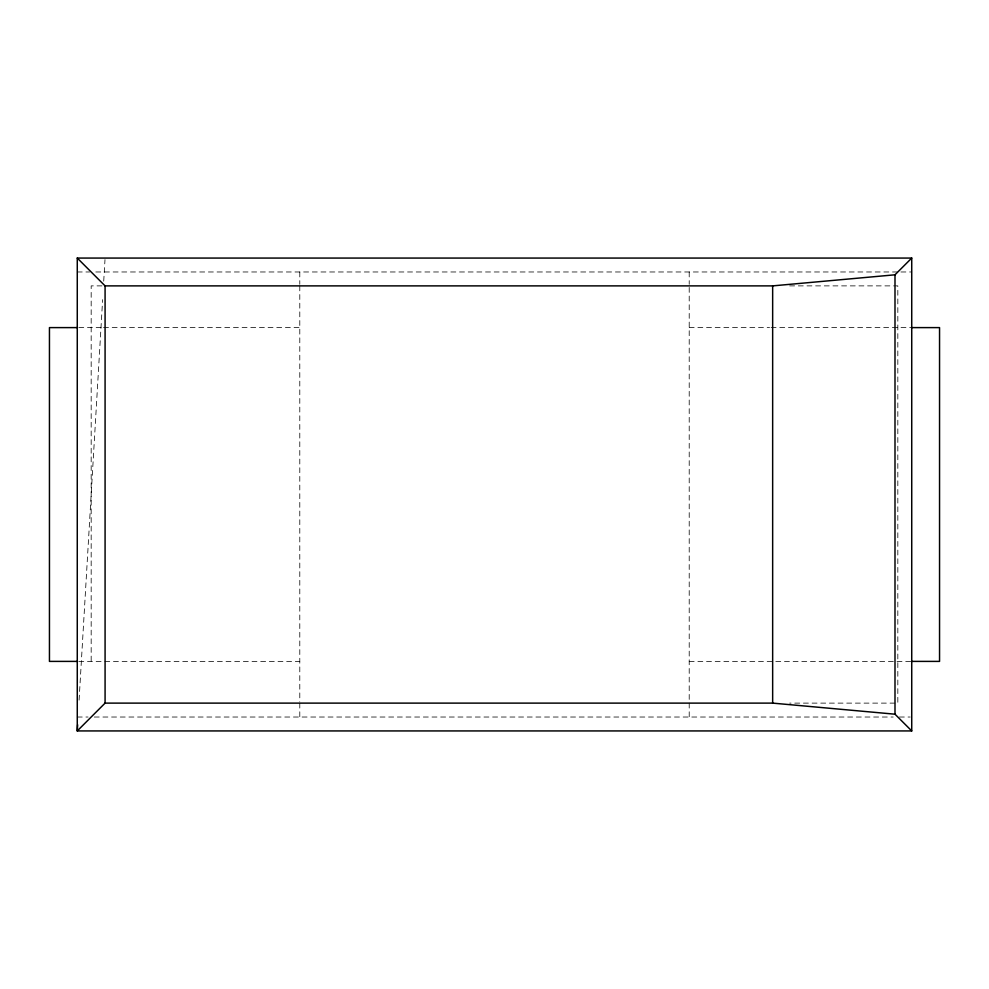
<?xml version="1.0" encoding="UTF-8"?>
<svg xmlns="http://www.w3.org/2000/svg" width="989" height="989" viewBox="0 0 989 989"><rect width="100%" height="100%" fill="white"/><g stroke="black" fill="none" stroke-linecap="round" stroke-linejoin="round"><path stroke-width="0.74" stroke-dasharray="4.95 3.71" d="M79.083 700.125L102.633 299.655M103.721 281.173L104.995 259.613M77.266 271.975L89.628 271.975M95.809 271.975L899.372 271.975M900.917 271.975L911.734 271.975M101.991 285.883L91.173 285.883L91.173 661.394M789.655 285.883L897.827 285.883L897.827 703.117L789.655 703.117M78.811 327.606L101.991 327.606M103.536 327.606L299.791 327.606M689.209 327.606L769.566 327.606M771.111 327.606L911.734 327.606M78.811 661.394L299.791 661.394M689.209 661.394L911.734 661.394M77.266 717.025L88.083 717.025M94.264 717.025L893.191 717.025M899.372 717.025L910.189 717.025M689.209 271.975L689.209 284.338M689.209 287.428L689.209 701.572M689.209 703.117L689.209 717.025M299.791 271.975L299.791 284.338M299.791 285.883L299.791 701.572M299.791 703.117L299.791 717.025"/><path stroke-width="1.48" d="M77.624 724.776L77.266 730.933L911.734 730.933L911.734 258.067L77.266 258.067L77.266 730.933L105.081 703.117L772.656 703.117L894.996 714.194L911.734 730.933M77.266 258.067L105.081 285.883L772.656 285.883L894.996 274.806L911.734 258.067M77.266 327.606L49.45 327.606L49.45 661.394L77.266 661.394M911.734 327.606L939.55 327.606L939.55 661.394L911.734 661.394M894.996 274.806L894.996 714.194M772.656 285.883L772.656 703.117M105.081 285.883L105.081 703.117"/></g></svg>
